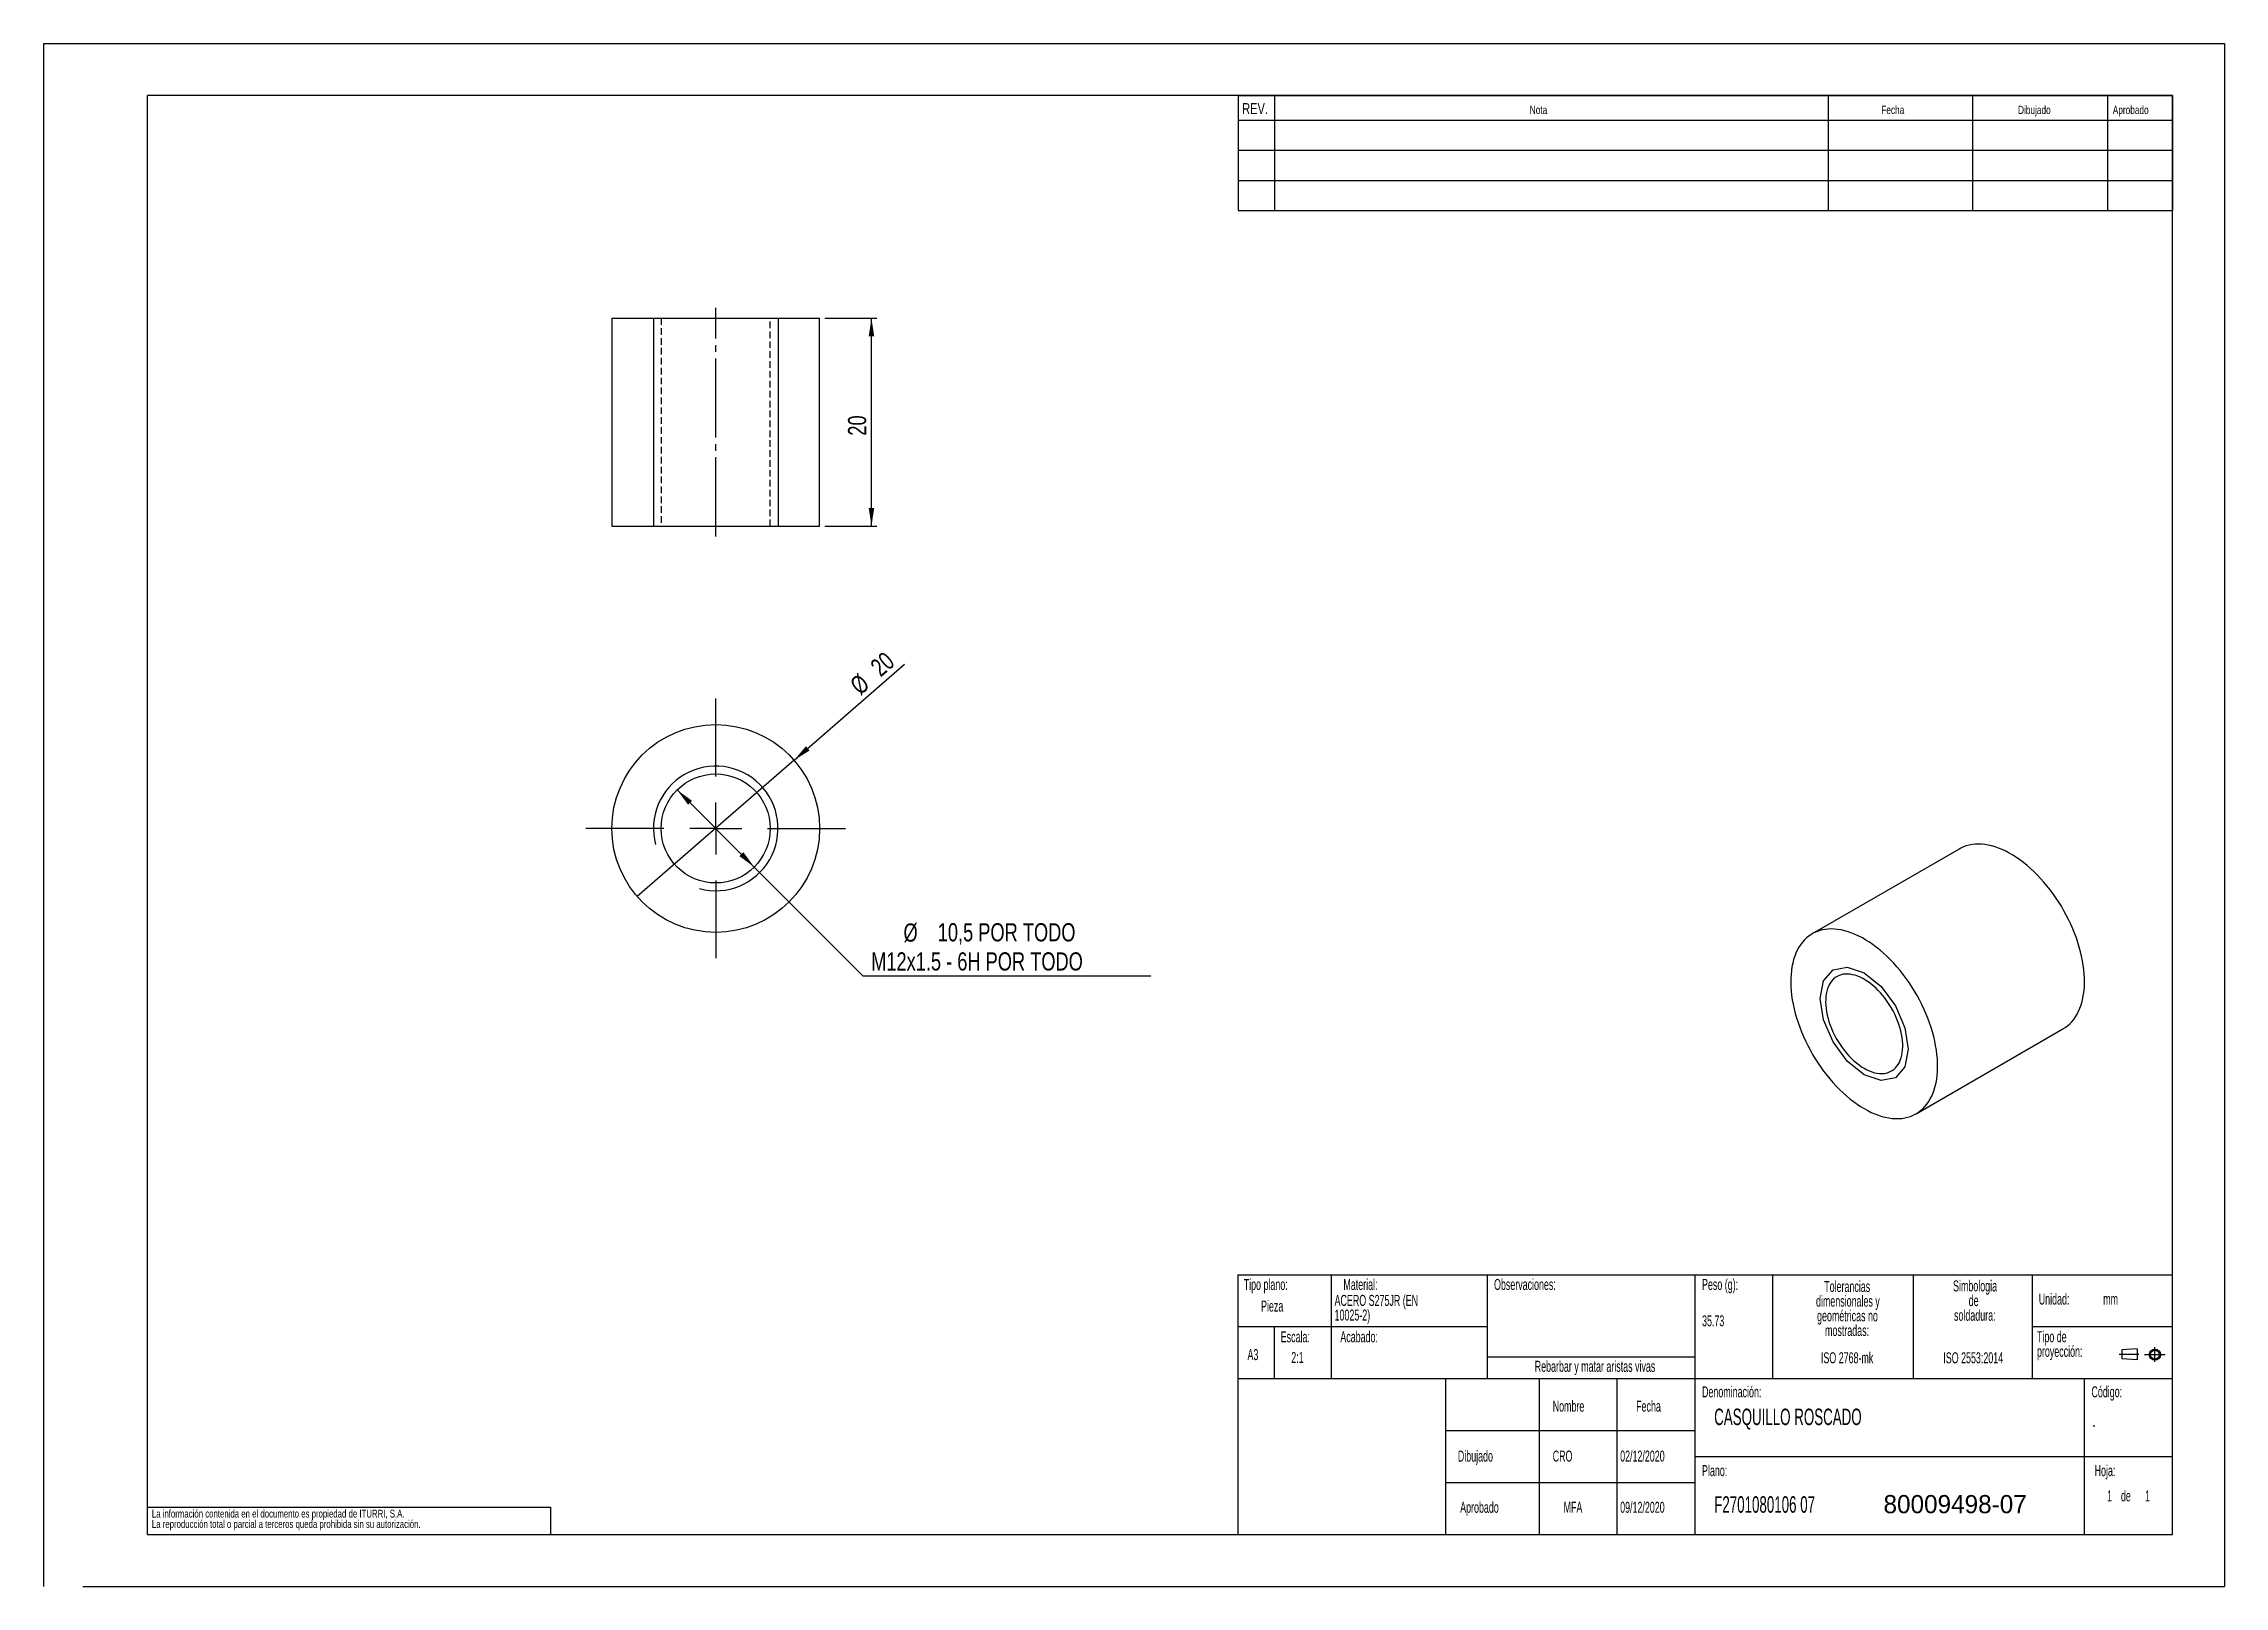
# Model space of a CAD drawing. Extents: x 0 to 2826, y 0 to 813.
# Drawn here: x 0 to 420, y 0 to 297 of the extents above.
import ezdxf

# ---------------------------------------------------------------- set-up
doc = ezdxf.new("R2010")
doc.units = 0
for name, pattern in [('SLD-CENTRADA-TRAZOS-LARGOS', [19.05, 15.24, -1.27, 1.27, -1.27]), ('SLD-CONTINUA', [0]), ('SLD-DISCONTINUA', [1.905, 1.27, -0.635])]:
    doc.linetypes.add(name, pattern=pattern)
doc.layers.get('0').update_dxf_attribs({"linetype": 'CONTINUOUS'})
doc.layers.add('FORMATO', color=7, linetype='SLD-CONTINUA')
doc.layers.add('SLD-0', color=179, linetype='SLD-CONTINUA')
doc.styles.add('SLDTEXTSTYLE0', font='TXT', dxfattribs={"width": 0.605})
doc.styles.add('SLDTEXTSTYLE1', font='TXT', dxfattribs={"width": 0.75})
doc.dimstyles.new('SLDDIMSTYLE0', dxfattribs={"dimtxt": 3.5, "dimasz": 3.5, "dimexe": 0, "dimexo": 0.0625, "dimgap": 0.875, "dimtad": 1, "dimdec": 1, "dimlfac": 0.5, "dimrnd": 1e-09, "dimzin": 12, "dimdsep": 46, "dimtxsty": 'SLDTEXTSTYLE1', "dimblk1": 'NONE', "dimsah": 1, "dimcen": 0, "dimadec": 0, "dimazin": 0, "dimtfac": 1, "dimtdec": 1, "dimtmove": 0, "dimatfit": 3, "dimldrblk": 'NONE', "dimfxl": 1, "dimtolj": 1, "dimtzin": 12, "dimarcsym": 0})
doc.dimstyles.new('SLDDIMSTYLE1', dxfattribs={"dimtxt": 3.5, "dimasz": 3.5, "dimexe": 0, "dimexo": 0.0625, "dimgap": 0.875, "dimtad": 0, "dimtih": 1, "dimtoh": 1, "dimdec": 1, "dimlfac": 0.5, "dimrnd": 1e-09, "dimzin": 12, "dimdsep": 46, "dimtxsty": 'SLDTEXTSTYLE1', "dimsah": 1, "dimcen": 0, "dimadec": 0, "dimazin": 0, "dimtfac": 1, "dimtdec": 1, "dimtmove": 0, "dimatfit": 3, "dimfxl": 1, "dimtolj": 1, "dimtzin": 12, "dimarcsym": 0})
doc.dimstyles.new('SLDDIMSTYLE2', dxfattribs={"dimtxt": 3.5, "dimasz": 3.5, "dimexe": 0, "dimexo": 0.0625, "dimgap": 0.875, "dimtad": 1, "dimdec": 1, "dimlfac": 0.5, "dimrnd": 1e-09, "dimzin": 12, "dimdsep": 46, "dimtxsty": 'SLDTEXTSTYLE1', "dimsah": 1, "dimcen": 0.09, "dimadec": 0, "dimazin": 0, "dimtfac": 1, "dimtdec": 1, "dimtofl": 0, "dimtmove": 0, "dimatfit": 3, "dimfxl": 1, "dimtolj": 1, "dimtzin": 12, "dimarcsym": 0})

# ---------------------------------------------------------------- blocks, each defined once
blk = doc.blocks.new('BLOQUE3')
at = {"color": 7, "linetype": 'SLD-CENTRADA-TRAZOS-LARGOS'}
for p, q in [((397.92, 130.06), (394.8, 130.06)), ((398.88, 130.02), (402.16, 130.02)), ((400.52, 128.85), (400.52, 131.19))]:
    blk.add_line(p, q, dxfattribs=at)
at = {"color": 7, "linetype": 'SLD-CONTINUA'}
for p, q in [((397.68, 130.95), (395.23, 130.77)), ((395.23, 130.77), (395.23, 129.34)), ((397.68, 130.95), (397.68, 129.16)), ((397.68, 129.16), (395.23, 129.34))]:
    blk.add_line(p, q, dxfattribs=at)
for radius in [0.892, 0.713]:
    blk.add_circle((400.52, 130.02), radius, dxfattribs=at)
blk = doc.blocks.new('SW_NOTE_0')
at = {"layer": 'SLD-0', "color": 0, "attachment_point": 2, "style": 'SLDTEXTSTYLE0'}
for s, insert, char_height in [('dimensionales y', (7.54, -0.09), 2.1167), ('Tolerancias', (7.41, 2.73), 2.1167), ('geométricas no', (7.46, -2.92), 2.1167), ('mostradas:', (7.38, -5.74), 2.117)]:
    blk.add_mtext(s, dxfattribs=dict(at, insert=insert, char_height=char_height))
blk = doc.blocks.new('SW_NOTE_0_1')
at = {"layer": 'SLD-0', "color": 0, "attachment_point": 1, "style": 'SLDTEXTSTYLE0'}
for s, insert, char_height in [('Tipo de', (0, 2.73), 2.117), ('proyección:', (0, -0.09), 2.1167)]:
    blk.add_mtext(s, dxfattribs=dict(at, insert=insert, char_height=char_height))
blk = doc.blocks.new('SW_NOTE_0_2')
at = {"layer": 'SLD-0', "color": 0, "char_height": 2.117, "attachment_point": 2, "style": 'SLDTEXTSTYLE0'}
for s, insert in [('Simbologia', (7.11, 2.73)), ('de', (6.84, -0.09)), ('soldadura:', (7.06, -2.92))]:
    blk.add_mtext(s, dxfattribs=dict(at, insert=insert))
blk = doc.blocks.new('SW_NOTE_0_3')
at = {"layer": 'SLD-0', "color": 0, "attachment_point": 1, "style": 'SLDTEXTSTYLE0'}
for s, insert, char_height in [('ACERO S275JR (EN', (0, 2.73), 2.1167), ('10025-2)', (0, -0.09), 2.117)]:
    blk.add_mtext(s, dxfattribs=dict(at, insert=insert, char_height=char_height))
blk = doc.blocks.new('SW_NOTE_0_4')
at = {"layer": 'SLD-0', "color": 0, "char_height": 1.5, "attachment_point": 1, "style": 'SLDTEXTSTYLE1'}
for s, insert in [('La información contenida en el documento es propiedad de ITURRI, S.A.', (0, 1.93)), ('La reproducción total o parcial a terceros queda prohibida sin su autorización.', (0, -0.07))]:
    blk.add_mtext(s, dxfattribs=dict(at, insert=insert))
blk = doc.blocks.new('SW_NOTE_0_5')
at = {"layer": 'SLD-0', "color": 0, "attachment_point": 2, "style": 'SLDTEXTSTYLE0'}
for s, insert, char_height in [('dimensionales y', (7.54, -0.09), 2.1167), ('Tolerancias', (7.41, 2.73), 2.1167), ('geométricas no', (7.46, -2.92), 2.1167), ('mostradas:', (7.38, -5.74), 2.117)]:
    blk.add_mtext(s, dxfattribs=dict(at, insert=insert, char_height=char_height))
blk = doc.blocks.new('SW_NOTE_0_6')
at = {"layer": 'SLD-0', "color": 0, "attachment_point": 1, "style": 'SLDTEXTSTYLE0'}
for s, insert, char_height in [('Tipo de', (0, 2.73), 2.117), ('proyección:', (0, -0.09), 2.1167)]:
    blk.add_mtext(s, dxfattribs=dict(at, insert=insert, char_height=char_height))
blk = doc.blocks.new('SW_NOTE_0_7')
at = {"layer": 'SLD-0', "color": 0, "char_height": 2.117, "attachment_point": 2, "style": 'SLDTEXTSTYLE0'}
for s, insert in [('Simbologia', (7.11, 2.73)), ('de', (6.84, -0.09)), ('soldadura:', (7.06, -2.92))]:
    blk.add_mtext(s, dxfattribs=dict(at, insert=insert))
blk = doc.blocks.new('SW_NOTE_0_8')
at = {"layer": 'SLD-0', "color": 0, "attachment_point": 1, "style": 'SLDTEXTSTYLE0'}
for s, insert, char_height in [('ACERO S275JR (EN', (0, 2.73), 2.1167), ('10025-2)', (0, -0.09), 2.117)]:
    blk.add_mtext(s, dxfattribs=dict(at, insert=insert, char_height=char_height))
blk = doc.blocks.new('SW_NOTE_0_9')
at = {"layer": 'SLD-0', "color": 0, "char_height": 1.5, "attachment_point": 1, "style": 'SLDTEXTSTYLE1'}
for s, insert in [('La información contenida en el documento es propiedad de ITURRI, S.A.', (0, 1.93)), ('La reproducción total o parcial a terceros queda prohibida sin su autorización.', (0, -0.07))]:
    blk.add_mtext(s, dxfattribs=dict(at, insert=insert))
blk = doc.blocks.new('_D')
at = {"layer": 'FORMATO', "color": 7, "transparency": 16777216}
for q in [(165.82, 177.55), (114.34, 132.79)]:
    blk.add_line((144.53, 159.03), q, dxfattribs=at)
blk.add_solid([(144.53, 159.03), (147.52, 160.92), (146.82, 161.74)], dxfattribs=at)
at = {"layer": 'FORMATO', "color": 7, "transparency": 16777216, "char_height": 3.5, "attachment_point": 1, "rotation": 41.0091, "style": 'SLDTEXTSTYLE1'}
for s, insert in [('20', (158.92, 177.59)), ('%%c', (154.98, 174.09))]:
    blk.add_mtext(s, dxfattribs=dict(at, insert=insert))
blk = doc.blocks.new('_NONE')
blk = doc.blocks.new('_D_1')
at = {"layer": 'FORMATO', "transparency": 16777216}
for p, q in [((122.01, 153.33), (136.86, 138.48)), ((136.86, 138.48), (157.79, 117.55)), ((157.79, 117.55), (213.26, 117.55))]:
    blk.add_line(p, q, dxfattribs=at)
for points in [[(122.01, 153.33), (124.11, 150.48), (124.87, 151.24)], [(136.86, 138.48), (134.77, 141.34), (134, 140.58)]]:
    blk.add_solid(points, dxfattribs=at)
at = {"layer": 'FORMATO', "transparency": 16777216, "char_height": 3.5, "attachment_point": 1, "style": 'SLDTEXTSTYLE1'}
for s, insert in [('%%c', (165.61, 127.62)), ('10,5 POR TODO', (172.2, 127.67)), ('M12x1.5 - 6H POR TODO', (159.38, 122.06))]:
    blk.add_mtext(s, dxfattribs=dict(at, insert=insert))
blk = doc.blocks.new('SW_CENTERMARKSYMBOL_0')
at = {"layer": 'FORMATO', "color": 0}
for p, q in [((0, 10), (0, 25)), ((0, 0), (0, 5)), ((-10, 0), (-25, 0)), ((0, 0), (-5, 0)), ((0, 0), (0, -5)), ((0, 0), (5, 0)), ((10, 0), (25, 0)), ((0, -10), (0, -25))]:
    blk.add_line(p, q, dxfattribs=at)
blk = doc.blocks.new('_D_2')
at = {"layer": 'FORMATO', "color": 7, "transparency": 16777216}
for p, q in [((150.44, 244.12), (160.44, 244.12)), ((159.44, 204.12), (159.44, 244.12)), ((150.44, 204.12), (160.44, 204.12))]:
    blk.add_line(p, q, dxfattribs=at)
for points in [[(159.44, 244.12), (158.9, 240.62), (159.97, 240.62)], [(159.44, 204.12), (159.97, 207.62), (158.9, 207.62)]]:
    blk.add_solid(points, dxfattribs=at)
at = {"layer": 'FORMATO', "color": 7, "transparency": 16777216, "insert": (154.92, 221.53), "char_height": 3.5, "attachment_point": 1, "rotation": 90, "style": 'SLDTEXTSTYLE1'}
blk.add_mtext('20', dxfattribs=at)

msp = doc.modelspace()

# ---------------------------------------------------------------- linework, layer by layer
at = {"color": 7, "linetype": 'SLD-CONTINUA'}
for p, q in [((0, 297), (420, 297)), ((0, 297), (0, 0)), ((420, 297), (420, 0)), ((410, 287), (20, 287)), ((20, 10), (20, 287)), ((410, 10), (410, 287)), ((109.44, 244.12), (109.44, 204.12)), ((109.44, 244.12), (129.44, 244.12)), ((117.44, 244.12), (117.44, 204.12)), ((129.44, 244.12), (149.44, 244.12)), ((141.44, 244.12), (141.44, 204.12)), ((149.44, 204.12), (149.44, 244.12)), ((109.44, 204.12), (129.44, 204.12)), ((129.44, 204.12), (149.44, 204.12)), ((368.91, 141.95), (340.63, 125.62)), ((360.62, 90.98), (388.91, 107.31)), ((230, 60), (410, 60)), ((230, 60), (230, 10)), ((20, 10), (410, 10)), ((7.53, 0), (420, 0))]:
    msp.add_line(p, q, dxfattribs=at)
at = {"color": 7, "linetype": 'SLD-DISCONTINUA'}
for p, q in [((118.94, 244.12), (118.94, 204.12)), ((139.94, 204.12), (139.94, 244.12))]:
    msp.add_line(p, q, dxfattribs=at)
at = {"color": 7, "linetype": 'SLD-CONTINUA', "flags": 128}
for points in [[(388.91, 107.31), (389.33, 107.57), (389.78, 107.91), (390.21, 108.28), (390.61, 108.7), (390.98, 109.15), (391.33, 109.64), (391.64, 110.17), (391.93, 110.73), (392.18, 111.32), (392.4, 111.94), (392.59, 112.6), (392.75, 113.28), (392.88, 113.99), (392.97, 114.73), (393.03, 115.48), (393.05, 116.26), (393.04, 117.06), (393, 117.88), (392.93, 118.72), (392.82, 119.56), (392.68, 120.42), (392.5, 121.3), (392.29, 122.17), (392.06, 123.06), (391.79, 123.94), (391.49, 124.83), (391.16, 125.72), (390.8, 126.61), (390.41, 127.49), (390, 128.36), (389.56, 129.23), (389.09, 130.08), (388.6, 130.93), (388.09, 131.75), (387.55, 132.56), (387, 133.35), (386.42, 134.12), (385.83, 134.87), (385.22, 135.6), (384.6, 136.29), (383.96, 136.96), (383.31, 137.6), (382.65, 138.21), (381.99, 138.79), (381.31, 139.34), (380.63, 139.85), (379.94, 140.32), (379.25, 140.75), (378.57, 141.15), (377.88, 141.51), (377.19, 141.83), (376.51, 142.11), (375.84, 142.34), (375.17, 142.54), (374.51, 142.69), (373.86, 142.8), (373.22, 142.86), (372.6, 142.88), (371.99, 142.86), (371.4, 142.8), (370.82, 142.69), (370.27, 142.54), (369.73, 142.35), (369.22, 142.12), (368.91, 141.95)], [(350.63, 91.97), (351.31, 91.59), (352, 91.25), (352.68, 90.95), (353.36, 90.7), (354.04, 90.48), (354.7, 90.31), (355.35, 90.18), (356, 90.09), (356.63, 90.05), (357.24, 90.05), (357.85, 90.09), (358.43, 90.17), (358.99, 90.3), (359.54, 90.47), (360.06, 90.69), (360.56, 90.94), (361.04, 91.24), (361.5, 91.58), (361.92, 91.95), (362.32, 92.37), (362.7, 92.82), (363.04, 93.31), (363.36, 93.84), (363.64, 94.4), (363.9, 94.99), (364.12, 95.62), (364.31, 96.27), (364.47, 96.95), (364.59, 97.66), (364.68, 98.4), (364.74, 99.16), (364.77, 99.94), (364.76, 100.74), (364.72, 101.55), (364.64, 102.39), (364.53, 103.24), (364.39, 104.1), (364.22, 104.97), (364.01, 105.84), (363.77, 106.73), (363.5, 107.62), (363.2, 108.51), (362.87, 109.39), (362.51, 110.28), (362.13, 111.16), (361.71, 112.04), (361.27, 112.9), (360.81, 113.76), (360.32, 114.6), (359.8, 115.42), (359.27, 116.23), (358.71, 117.03), (358.14, 117.8), (357.55, 118.54), (356.94, 119.27), (356.31, 119.97), (355.68, 120.64), (355.03, 121.28), (354.37, 121.89), (353.7, 122.46), (353.03, 123.01), (352.34, 123.52), (351.66, 123.99), (350.97, 124.43), (350.28, 124.82), (349.59, 125.18), (348.91, 125.5), (348.23, 125.78), (347.55, 126.01), (346.88, 126.21), (346.22, 126.36), (345.57, 126.47), (344.94, 126.53), (344.31, 126.56), (343.7, 126.54), (343.11, 126.47), (342.54, 126.36), (341.98, 126.21), (341.45, 126.02), (340.93, 125.79), (340.44, 125.51), (339.98, 125.19), (339.54, 124.84), (339.12, 124.44), (338.74, 124.01), (338.38, 123.53), (338.05, 123.03), (337.75, 122.48), (337.48, 121.91), (337.24, 121.3), (337.03, 120.66), (336.86, 119.99), (336.72, 119.29), (336.61, 118.57), (336.54, 117.82), (336.49, 117.05), (336.48, 116.26), (336.51, 115.45), (336.57, 114.63), (336.66, 113.79), (336.79, 112.93), (336.94, 112.07), (337.13, 111.19), (337.36, 110.31), (337.61, 109.43), (337.89, 108.54), (338.21, 107.65), (338.55, 106.76), (338.93, 105.88), (339.33, 105), (339.76, 104.13), (340.21, 103.27), (340.69, 102.42), (341.19, 101.58), (341.71, 100.77), (342.26, 99.96), (342.82, 99.18), (343.41, 98.42), (344.01, 97.69), (344.62, 96.98), (345.25, 96.29), (345.9, 95.64), (346.55, 95.01), (347.22, 94.42), (347.89, 93.86), (348.57, 93.33), (349.25, 92.84), (349.94, 92.38), (350.63, 91.97)], [(350.63, 98.5), (347.38, 101.12), (344.63, 104.83), (342.79, 109.07), (342.14, 113.2), (342.79, 116.57), (344.63, 118.69), (347.38, 119.23), (350.63, 118.1), (353.87, 115.48), (356.63, 111.76), (358.47, 107.52), (359.11, 103.4), (358.47, 100.02), (356.63, 97.91), (353.87, 97.37), (350.63, 98.5)], [(350.63, 99.73), (351.13, 99.46), (351.63, 99.23), (352.12, 99.04), (352.61, 98.89), (353.09, 98.79), (353.55, 98.73), (354.01, 98.71), (354.45, 98.74), (354.87, 98.81), (355.27, 98.93), (355.65, 99.09), (356.01, 99.29), (356.34, 99.53), (356.65, 99.81), (356.93, 100.13), (357.18, 100.48), (357.4, 100.88), (357.59, 101.3), (357.75, 101.76), (357.87, 102.25), (357.96, 102.76), (358.02, 103.3), (358.05, 103.87), (358.04, 104.45), (358, 105.05), (357.92, 105.67), (357.81, 106.3), (357.67, 106.94), (357.5, 107.58), (357.29, 108.23), (357.06, 108.87), (356.79, 109.52), (356.5, 110.16), (356.18, 110.79), (355.83, 111.41), (355.46, 112.01), (355.07, 112.6), (354.66, 113.17), (354.23, 113.72), (353.78, 114.24), (353.32, 114.73), (352.85, 115.2), (352.37, 115.63), (351.87, 116.03), (351.38, 116.39), (350.88, 116.72), (350.38, 117.01), (349.87, 117.26), (349.38, 117.47), (348.89, 117.64), (348.4, 117.76), (347.93, 117.84), (347.47, 117.88), (347.02, 117.88), (346.59, 117.83), (346.18, 117.73), (345.79, 117.6), (345.42, 117.42), (345.07, 117.2), (344.75, 116.94), (344.46, 116.64), (344.2, 116.3), (343.96, 115.92), (343.75, 115.51), (343.58, 115.07), (343.44, 114.6), (343.33, 114.09), (343.25, 113.57), (343.21, 113.01), (343.2, 112.44), (343.23, 111.85), (343.29, 111.24), (343.38, 110.61), (343.51, 109.98), (343.66, 109.34), (343.85, 108.69), (344.07, 108.05), (344.32, 107.4), (344.6, 106.76), (344.91, 106.12), (345.24, 105.5), (345.6, 104.89), (345.98, 104.29), (346.38, 103.71), (346.81, 103.15), (347.24, 102.62), (347.7, 102.11), (348.17, 101.63), (348.64, 101.18), (349.13, 100.76), (349.63, 100.38), (350.12, 100.03), (350.63, 99.73)]]:
    msp.add_lwpolyline(points, dxfattribs=at)
at = {"color": 7, "linetype": 'SLD-CONTINUA'}
for radius in [20, 10.5]:
    msp.add_circle((129.44, 145.91), radius, dxfattribs=at)
msp.add_arc((129.44, 145.91), 12, 255, 195, dxfattribs=at)
at = {"layer": 'FORMATO'}
for p, q in [((230.09, 287), (410, 287)), ((230.09, 287), (230.09, 264.87)), ((237.03, 287), (237.03, 264.87)), ((343.66, 287), (343.66, 264.87)), ((371.46, 287), (371.46, 264.87)), ((397.51, 287), (397.51, 264.87)), ((410, 287), (410, 264.87)), ((230.09, 282.27), (410, 282.27)), ((230.09, 276.47), (410, 276.47)), ((230.09, 270.67), (410, 270.67)), ((230.09, 264.87), (410, 264.87))]:
    msp.add_line(p, q, dxfattribs=at)
at = {"layer": 'FORMATO', "color": 7, "linetype": 'SLD-CENTRADA-TRAZOS-LARGOS'}
msp.add_line((129.44, 202.12), (129.44, 246.12), dxfattribs=at)
at = {"layer": 'SLD-0'}
for p, q in [((248, 60), (248, 40)), ((278, 60), (278, 40)), ((318, 60), (318, 40)), ((333, 60), (333, 40)), ((360.08, 60), (360.08, 40)), ((383, 60), (383, 40)), ((230, 50), (248, 50)), ((237, 50), (237, 40)), ((248, 50), (278, 50)), ((383, 50), (410, 50)), ((278, 44.16), (318, 44.16)), ((230, 40), (410, 40)), ((270, 40), (270, 10)), ((288, 40), (288, 10)), ((303, 40), (303, 10)), ((318, 40), (318, 10)), ((393, 40), (393, 10)), ((270, 30), (318, 30)), ((318, 25), (393, 25)), ((393, 25), (410, 25)), ((270, 20), (318, 20)), ((20, 15.25), (97.63, 15.25)), ((97.63, 15.25), (97.63, 10))]:
    msp.add_line(p, q, dxfattribs=at)

# ---------------------------------------------------------------- block references
at = {"color": 7, "linetype": 'Continuous', "xscale": 1.2, "yscale": 1.2, "zscale": 1.2}
msp.add_blockref('BLOQUE3', (-74.01, -111.41), dxfattribs=at)
msp.add_blockref('BLOQUE3', (-74.01, -111.41), dxfattribs=at)
at = {"layer": 'FORMATO', "color": 7}
msp.add_blockref('SW_CENTERMARKSYMBOL_0', (129.44, 145.91), dxfattribs=at)
at = {"layer": 'SLD-0'}
for name, p in [('SW_NOTE_0', (339.95, 56.06)), ('SW_NOTE_0_5', (339.95, 56.06)), ('SW_NOTE_0_2', (364.87, 56.17)), ('SW_NOTE_0_7', (364.87, 56.17)), ('SW_NOTE_0_3', (248.63, 53.38)), ('SW_NOTE_0_8', (248.63, 53.38)), ('SW_NOTE_0_1', (383.91, 46.39)), ('SW_NOTE_0_6', (383.91, 46.39)), ('SW_NOTE_0_4', (20.84, 12.82)), ('SW_NOTE_0_9', (20.84, 12.82))]:
    msp.add_blockref(name, p, dxfattribs=at)

# ---------------------------------------------------------------- texts
at = {"insert": (354.35, 17.58), "char_height": 3.5, "width": 30.0125, "attachment_point": 1}
msp.add_mtext('80009498-07', dxfattribs=at)
at = {"layer": 'FORMATO', "attachment_point": 1, "style": 'SLDTEXTSTYLE1'}
for s, insert, char_height in [('REV.', (230.84, 285.55), 2.117), ('Nota', (286.22, 285.03), 1.587), ('Fecha', (353.93, 285.03), 1.587), ('Dibujado', (380.26, 285.03), 1.587), ('Aprobado', (398.51, 285.03), 1.587)]:
    msp.add_mtext(s, dxfattribs=dict(at, insert=insert, char_height=char_height))
at = {"layer": 'SLD-0', "style": 'SLDTEXTSTYLE0'}
for s, insert, char_height, attachment_point in [('Tipo plano:', (231.13, 59.18), 2.1167, 1), ('Tipo plano:', (231.13, 59.18), 2.1167, 1), ('Material:', (250.33, 59.18), 2.117, 1), ('Material:', (250.33, 59.18), 2.117, 1), ('Observaciones:', (279.34, 59.18), 2.1167, 1), ('Observaciones:', (279.34, 59.18), 2.1167, 1), ('Peso (g):', (319.4, 59.18), 2.117, 1), ('Peso (g):', (319.4, 59.18), 2.117, 1), ('Pieza', (234.47, 55.02), 2.117, 1), ('Pieza', (234.47, 55.02), 2.117, 1), ('Unidad:', (384.25, 56.37), 2.117, 1), ('Unidad:', (384.25, 56.37), 2.117, 1), ('mm', (396.66, 56.37), 2.117, 1), ('mm', (396.66, 56.37), 2.117, 1), ('35.73', (319.4, 52.18), 2.117, 1), ('35.73', (319.4, 52.18), 2.117, 1), ('Escala:', (238.26, 49.1), 2.117, 1), ('Escala:', (238.26, 49.1), 2.117, 1), ('Acabado:', (249.74, 49.1), 2.117, 1), ('Acabado:', (249.74, 49.1), 2.117, 1), ('A3', (231.86, 45.67), 2.117, 1), ('A3', (231.86, 45.67), 2.117, 1), ('2:1', (240.29, 45.13), 2.117, 1), ('2:1', (240.29, 45.13), 2.117, 1), ('Rebarbar y matar aristas vivas', (298.79, 43.42), 2.1167, 2), ('Rebarbar y matar aristas vivas', (298.79, 43.42), 2.1167, 2), ('ISO 2768-mk', (347.34, 45.06), 2.1167, 2), ('ISO 2768-mk', (347.34, 45.06), 2.1167, 2), ('ISO 2553:2014', (371.63, 45.06), 2.1167, 2), ('ISO 2553:2014', (371.63, 45.06), 2.1167, 2), ('Denominación:', (319.4, 38.51), 2.1167, 1), ('Denominación:', (319.4, 38.51), 2.1167, 1), ('Código:', (394.4, 38.51), 2.117, 1), ('Código:', (394.4, 38.51), 2.117, 1), ('Nombre', (290.64, 35.75), 2.117, 1), ('Nombre', (290.64, 35.75), 2.117, 1), ('Fecha', (306.71, 35.75), 2.117, 1), ('Fecha', (306.71, 35.75), 2.117, 1), ('CASQUILLO ROSCADO', (321.74, 34.22), 3.175, 1), ('CASQUILLO ROSCADO', (321.74, 34.22), 3.175, 1), ('-', (394.59, 32.19), 2.12, 1), ('-', (394.59, 32.19), 2.12, 1), ('Dibujado', (272.37, 26.14), 2.117, 1), ('Dibujado', (272.37, 26.14), 2.117, 1), ('CRO', (290.64, 26.14), 2.117, 1), ('02/12/2020', (303.63, 26.14), 2.117, 1), ('Plano:', (319.4, 23.34), 2.117, 1), ('Plano:', (319.4, 23.34), 2.117, 1), ('Hoja:', (395.01, 23.34), 2.117, 1), ('Hoja:', (395.01, 23.34), 2.117, 1), ('F2701080106 07', (321.74, 17.35), 3.175, 1), ('F2701080106 07', (321.74, 17.35), 3.175, 1), ('1', (397.41, 18.47), 2.12, 1), ('1', (397.41, 18.47), 2.12, 1), ('1', (397.41, 18.47), 2.12, 1), ('1', (397.41, 18.47), 2.12, 1), ('de', (400.08, 18.47), 2.117, 1), ('de', (400.08, 18.47), 2.117, 1), ('de', (400.08, 18.47), 2.117, 1), ('de', (400.08, 18.47), 2.117, 1), ('1', (404.73, 18.47), 2.12, 1), ('1', (404.73, 18.47), 2.12, 1), ('1', (404.73, 18.47), 2.12, 1), ('1', (404.73, 18.47), 2.12, 1), ('Aprobado', (272.82, 16.28), 2.117, 1), ('Aprobado', (272.82, 16.28), 2.117, 1), ('MFA', (292.74, 16.28), 2.117, 1), ('09/12/2020', (303.63, 16.28), 2.117, 1)]:
    msp.add_mtext(s, dxfattribs=dict(at, insert=insert, char_height=char_height, attachment_point=attachment_point))

# ---------------------------------------------------------------- dimensions: what is measured, and where the dimension line sits
at = {"layer": 'FORMATO', "color": 7}
dim = msp.add_linear_dim(base=(159.44, 244.12), p1=(149.44, 204.12), p2=(149.44, 244.12), angle=90, dimstyle='SLDDIMSTYLE2', dxfattribs=at)
dim.commit()
dim.dimension.update_dxf_attribs({"geometry": '_D_2', "text_midpoint": (159.44, 224.12), "dimtype": 160})
dim = msp.add_diameter_dim_2p(p1=(114.34, 132.79), p2=(144.53, 159.03), dimstyle='SLDDIMSTYLE0', dxfattribs=at)
dim.commit()
dim.dimension.update_dxf_attribs({"geometry": '_D', "text_midpoint": (161.94, 174.18), "dimtype": 163})
at = {"layer": 'FORMATO'}
dim = msp.add_diameter_dim_2p(p1=(136.86, 138.48), p2=(122.01, 153.33), text='<> POR TODO\\PM12x1.5 - 6H POR TODO\\P', dimstyle='SLDDIMSTYLE1', dxfattribs=at)
dim.commit()
dim.dimension.update_dxf_attribs({"geometry": '_D_1', "text_midpoint": (186.32, 123.14), "dimtype": 163})

doc.saveas('drawing.dxf')
